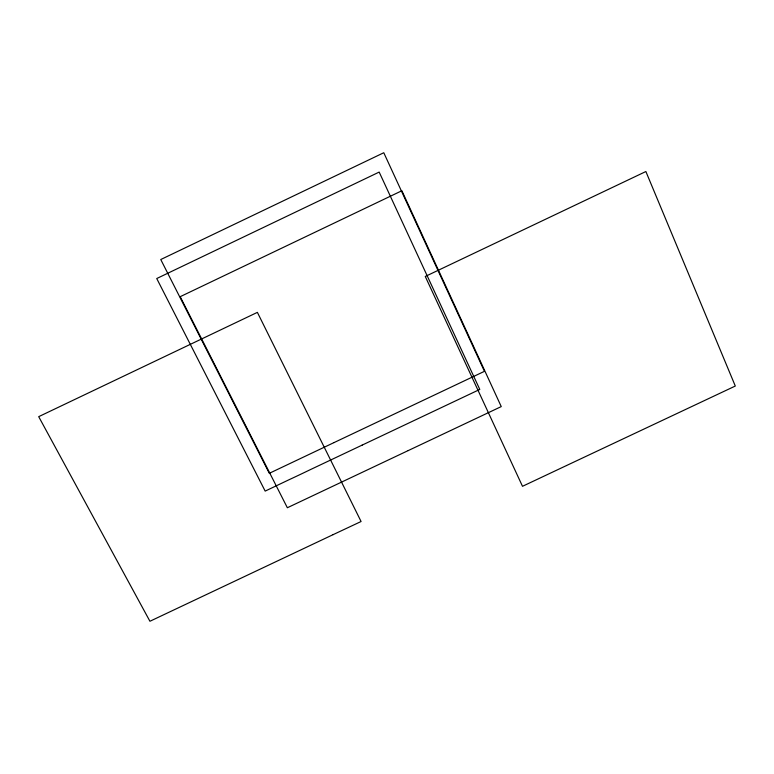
<?xml version="1.0" encoding="UTF-8"?>
<svg xmlns="http://www.w3.org/2000/svg" width="774" height="774" viewBox="0 0 774 774"><rect width="100%" height="100%" fill="white"/><g stroke="black" fill="none" stroke-linecap="round" stroke-linejoin="round"><path stroke-width="1.16" d="M334.078 442.564L269.313 473.311L160.76 259.532L383.778 152.739L404.105 196.838A432.782 41.612 65.1 0 0 410.801 211.379L484.447 371.327L334.078 442.564M362.135 445.118L309.581 470.002A277.827 51.664 -26.5 0 1 301.502 473.882A236.825 45.589 -26.5 0 1 289.389 479.57L265.172 491.103L156.735 278.534L379.173 172.08L381.447 176.985A199.76 9.269 65 0 1 388.238 191.652L479.783 389.428L362.135 445.118M333.101 534.65L149.933 621.261L38.7 416.664L257.384 312.367L361.081 521.512L333.101 534.65M408.208 450.584L287.357 507.744L180.187 296.684L401.87 190.743L501.252 406.592L408.208 450.584M566.51 465.542L522.498 486.304L425.265 276.463L645.874 171.528L735.3 386.033L566.51 465.542"/></g></svg>
